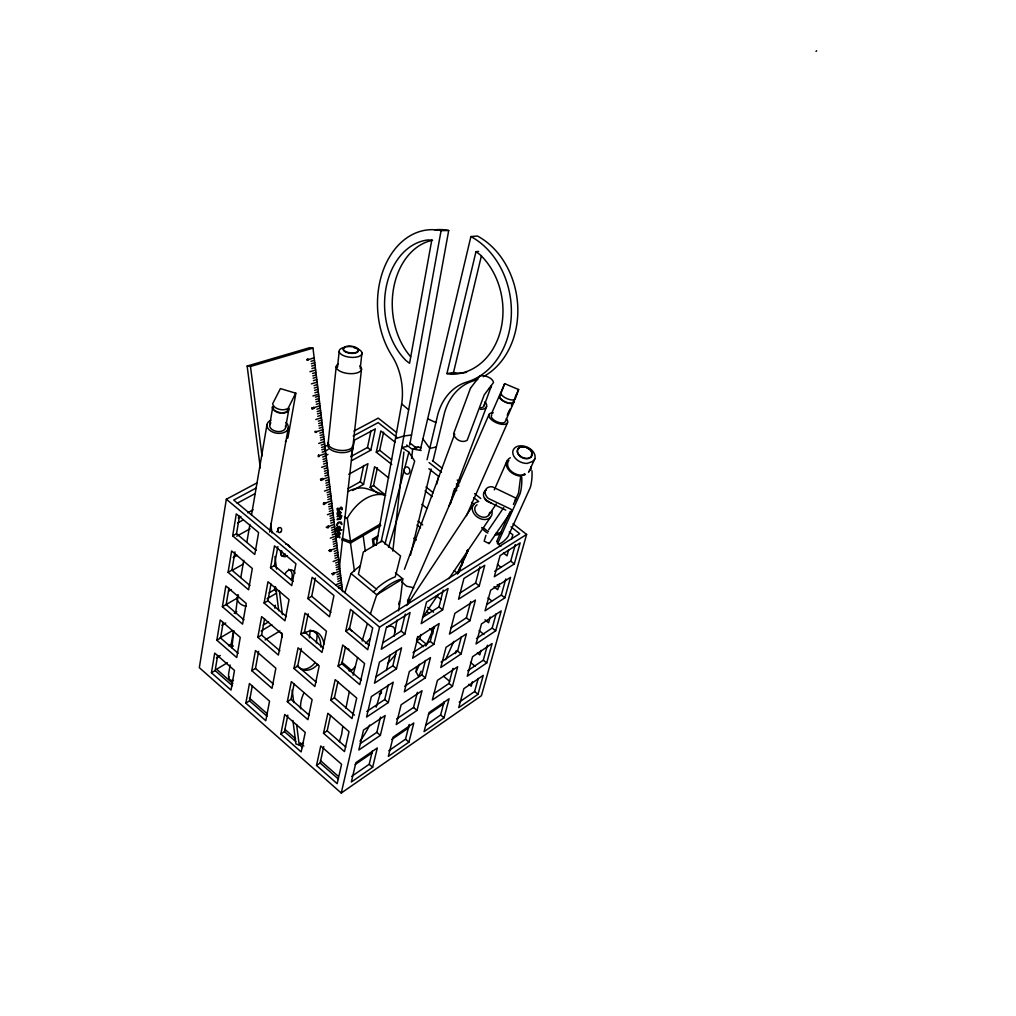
<?xml version="1.0" encoding="UTF-8"?>
<svg xmlns="http://www.w3.org/2000/svg" width="1016" height="1016" viewBox="0 0 1016 1016"><rect width="100%" height="100%" fill="white"/><g stroke="black" fill="none" stroke-linecap="round" stroke-linejoin="round"><path stroke-width="1.5" d="M499.326 397.167A8.28 3.67 23.5 0 0 504.114 401.574L505.587 402.272A8.28 3.67 23.5 0 0 513.423 403.111L514.058 400.901A7.633 3.391 23.5 0 0 513.639 399.847M328.117 443.395L336.207 366.725M337.502 367.259L339.166 351.6M309.385 637.883L310.21 630.06M316.37 642.95L317.386 633.489M233.413 680.555C224.828 681.139 230.226 669.328 230.022 664.934M231.889 647.852L233.756 630.771M235.61 613.689L237.884 594.652M360.236 368.414L361.963 352.806M339.166 569.633L352.768 447.548M361.531 368.948L353.009 445.402A12.497 5.969 5.6 0 1 338.785 450.228A12.497 5.969 5.6 0 1 328.587 441.884M392.836 551.091L403.898 452.006M411.556 458.356L412.737 448.97L418.529 447.23L421.31 447.739M342.646 727.354L341.605 734.606A130.48 38.748 -46.3 0 0 339.408 741.756M256.858 482.956L226.339 499.25L199.326 667.677L341.249 793.039L481.432 695.693L526.606 534.441L512.978 523.748M232.664 535.876L236.296 513.893L258.61 532.549L254.775 554.495L232.664 535.876L236.537 533.743L239.459 516.166M211.442 672.795L214.706 653.097L234.48 670.42L231.038 690.067L211.442 672.795L215.138 670.56L217.678 655.422M216.852 640.207L220.205 619.976L240.259 637.362L236.728 657.555L216.852 640.207L220.586 637.997L223.177 622.452M222.39 606.73L225.844 585.94L246.215 603.402L242.583 624.141L222.39 606.73L226.174 604.545L228.905 588.226M228.092 572.326L231.635 550.964L252.324 568.477L248.59 589.813L228.092 572.326L231.915 570.167L234.975 551.866M240.817 577.494L243.764 560.324M246.964 541.604L249.898 524.447M251.498 515.087L266.979 424.612M228.651 645.744L231.229 644.207L233.553 630.631M269.621 425.31L272.859 406.464M397.053 620.116L394.043 636.232M285.674 427.19L289.027 408.394L286.436 411.823A8.141 5.232 9 0 1 282.727 412.75M269.621 532.092L288.303 427.888M376.199 545.376L401.676 403.962A53.924 38.608 84.3 0 0 391.96 355.816A77.216 56.858 86.2 0 1 383.896 268.491A77.216 56.858 86.2 0 1 441.084 230.632L448.704 230.518L409.702 445.072M441.084 230.632L401.828 447.497L381.114 541.807M245.859 703.135L249.428 683.527L269.545 701.142L265.786 720.725L245.859 703.135L249.53 700.837L252.298 685.762M251.778 670.674L255.448 650.519L275.869 668.223L272.009 688.34L251.778 670.674L255.486 668.401L258.61 651.358M257.848 637.324L261.633 616.598L282.372 634.378L278.397 655.053L257.848 637.324L261.607 635.063L264.592 618.795M264.096 603.034L267.983 581.724L289.052 599.567L284.975 620.827L264.096 603.034L267.894 600.799L270.967 584.073M270.523 567.766L274.523 545.859L295.935 563.753L291.732 585.635L270.523 567.766L274.371 565.569L277.851 546.583M269.164 592.836L274.511 589.712L275.082 586.638M280.911 555.193L281.737 550.799M274.815 608.178L275.374 605.18M483.362 376.682A77.14 62.42 82.1 0 0 517.754 306.68A77.14 62.42 82.1 0 0 477.495 236.042L470.903 236.563L420.205 450.342L412.737 448.97M280.848 733.997L284.747 714.464L305.245 732.422L301.155 751.916L280.848 733.997L284.505 731.634L287.82 715.112M287.325 701.688L291.325 681.609L312.128 699.63L307.924 719.671L287.325 701.688L291.008 699.338L294.107 683.908M293.954 668.465L298.069 647.827L319.189 665.925L314.871 686.524L293.954 668.465L297.675 666.14L301.231 648.449M300.761 634.302L305.003 613.067L326.466 631.241L322.021 652.424L300.761 634.302L304.533 631.99L308.191 613.804M307.899 598.551L312.141 577.304L333.947 595.554L329.501 616.763L307.899 598.551L311.709 596.278L315.366 578.079M351.104 456.857L354.559 440.08L375.336 428.892L370.827 450.151L351.549 460.692M347.993 488.607L360.274 481.749L363.69 465.48M350.952 456.501L367.487 447.497L371.005 430.797M352.654 490.512L363.55 484.391L367.944 463.69L348.742 474.294M391.77 464.464L376.288 452.196L380.835 430.962L395.262 442.303M377.203 493.039L370.18 487.413L374.625 466.725L388.798 478.003M376.288 452.196L379.679 450.329L383.603 432.143M370.18 487.413L373.545 485.521L377.38 467.792M316.509 765.454L320.739 745.998L341.592 764.273L337.16 783.666L316.509 765.454L320.142 763.003L323.736 746.557M323.507 733.273L327.863 713.27L349.034 731.622L344.488 751.573L323.507 733.273L327.177 730.847L330.543 715.467M330.708 700.176L335.178 679.615L356.705 698.055L352.019 718.566L330.708 700.176L334.416 697.776L337.947 681.634M338.112 666.153L342.722 644.995L364.592 663.512L359.766 684.619L338.112 666.153L341.859 663.765L345.491 647.154M345.732 631.139L350.469 609.359L372.707 627.952L367.741 649.681L345.732 631.139L349.517 628.777L353.327 611.378M341.249 793.039L379.565 627.139L526.606 534.441M475.971 251.689L479.768 254.445A67.462 54.483 82.1 0 1 500.85 329.387A67.462 54.483 82.1 0 1 451.155 374.269L446.926 373.609L475.971 251.689L478.6 251.46M427.05 459.74L437.883 414.236A55.842 45.276 77.9 0 1 466.827 382.041A77.483 62.586 82.1 0 0 511.353 314.16A77.483 62.586 82.1 0 0 470.903 236.563M446.926 373.609L453.517 372.491L481.432 255.714M398.678 604.507L399.415 601.421M410.464 555.244L431.076 469.024M432.918 461.327L444.487 412.94A55.588 45.161 77.9 0 1 473.367 380.873A77.14 62.42 82.1 0 0 477.71 379.349M489.064 414.426L407.594 600.951L407.848 603.885M351.65 776.389L369.202 764.273L372.402 750.913M360.401 743.496L376.86 732.346L380.53 717.08M366.84 711.441L384.746 699.516L388.239 684.962M376.047 676.732L392.849 665.772L396.443 650.786M382.816 642.785L401.18 631.063L405.257 614.096M436.791 483.946L438.607 476.39L428.854 468.719M372.643 767.27L377.304 747.979L355.879 762.66L351.345 782.015L372.643 767.27L369.202 764.273M380.365 735.355L385.153 715.531L363.512 730.085L358.851 749.986L380.365 735.355L376.86 732.346M388.303 702.551L393.23 682.168L371.361 696.595L366.573 717.055L388.303 702.551L384.746 699.516M396.456 668.807L401.536 647.84L379.438 662.127L374.498 683.184L396.456 668.807L392.849 665.772M404.851 634.111L410.07 612.534L386.334 627.558L381.267 649.237L404.851 634.111L401.18 631.063M423.558 646.684L416.611 640.918L417.703 636.524M450.647 503.415L453.923 490.195M416.611 640.918L419.837 638.823L420.916 634.441M388.772 750.76L405.511 739.216L409.232 724.459M396.634 718.934L413.537 707.479L417.373 692.328M404.711 686.232L421.78 674.878L425.437 660.413M413.017 652.615L430.263 641.375L434.022 626.504M422.593 617.385L438.975 606.92L443.23 590.106M408.927 742.137L413.804 722.973L393.103 737.159L388.341 756.399L408.927 742.137L405.511 739.216M417.005 710.425L422.021 690.728L401.117 704.799L396.215 724.56L417.005 710.425L413.537 707.479M425.31 677.837L430.466 657.593L409.346 671.525L404.317 691.845L425.31 677.837L421.78 674.878M433.845 644.335L439.141 623.532L417.817 637.311L412.636 658.216L433.845 644.335L430.263 641.375M442.62 609.905L448.069 588.493L426.517 602.12L421.195 623.634L442.62 609.905L438.975 606.92M357.581 657.568L353.809 672.325A728.751 242.811 -55.3 0 0 353.098 675.234M384.924 544.17L404.114 470.522M404.787 467.931L408.889 452.184L401.828 447.497L407.289 446.43M455.435 653.567L456.197 650.646M425.666 725.297L440.626 714.972L444.132 701.777M433.908 693.674L448.996 683.438L452.984 668.388M441.084 662.038L457.581 651.065L461.391 636.702M451.028 627.825L466.395 617.804L470.7 601.574M460.096 592.95L475.615 583.032L479.92 566.814M416.598 667.093L416.128 671.881L418.668 676.656L421.119 671.132M444.017 717.829L449.097 698.779L429.057 712.521L424.078 731.634L444.017 717.829L440.626 714.972M452.438 686.321L457.657 666.75L437.439 680.352L432.333 699.986L452.438 686.321L448.996 683.438M461.074 653.948L466.433 633.857L446.037 647.319L440.779 667.499L461.074 653.948L457.581 651.065M469.951 620.7L475.463 600.05L454.863 613.359L449.466 634.111L469.951 620.7L466.395 617.804M479.235 585.94L484.746 565.302L463.944 578.46L458.546 599.199L479.235 585.94L475.615 583.032M472.389 681.863L471.183 686.232L468.833 684.276M481.025 650.418L479.793 654.901L477.406 652.945M490.195 617.042L488.632 622.745L484.988 619.798M499.313 583.87L497.7 589.725L494.005 586.765M508.673 549.796L507.022 555.815L503.479 553.009M511.569 539.267L512.801 534.759L509.232 531.94M459.194 702.158L474.624 691.515L478.257 678.409M467.728 670.75L483.299 660.184L487.426 645.236M476.479 638.493L492.189 628.04L496.138 613.778M486.804 604.495L501.332 595.02L505.79 578.917M494.716 571.322L510.718 561.111L515.303 544.563M477.99 694.309L483.26 675.373L463.88 688.658L458.711 707.657L477.99 694.309L474.624 691.515M486.702 662.991L492.112 643.56L472.567 656.717L467.258 676.224L486.702 662.991L483.299 660.184M495.656 630.847L501.218 610.908L481.482 623.926L476.034 643.954L495.656 630.847L492.189 628.04M504.85 597.852L510.553 577.355L490.652 590.232L485.051 610.807L504.85 597.852L501.332 595.02M514.299 563.943L520.154 542.887L500.075 555.6L494.309 576.758L514.299 563.943L510.718 561.111M388.544 547.268L414.68 461.137L408.889 452.184M228.676 677.355L228.905 676.592M376.199 707.187L377.025 704.482A1906.93 761.34 -33.2 0 0 381.127 690.27M237.35 597.776L238.481 595.363M518.63 389.547L514.985 399.567A8.28 3.658 23.5 0 1 507.149 398.716A8.28 3.658 23.5 0 1 500.875 393.611L504.673 383.654L518.63 389.547L515.379 396.824M404.444 569.316L454.724 433.997M484.264 405.435L491.426 385.661M449.072 505.816L486.613 406.489M462.839 562.572L461.188 566.153L461.645 565.163M485.927 535.381L484.149 541.109L489.026 543.535M467.004 551.485L467.576 550.177M459.956 569.036L457.606 573.532L460.629 567.563L457.467 573.608M461.988 564.388L462.75 562.47M491.49 413.715L504.673 383.654M463.525 559.968L464.464 557.809M464.795 557.086L465.163 556.222L464.452 557.708M425.844 646.011L433.273 629.069M494.309 489.864L506.895 461.175M458.432 572.63L458.749 571.919M467.195 552.666L462.305 562.127L464.147 558.406M416.128 671.881L419.481 664.261M507.238 415.277L509.118 411.023M508.343 413.144L510.223 408.876M511.48 406.032L516.496 394.653M514.007 401.828L505.32 421.526A7.607 3.442 23.4 0 1 496.189 421.411A7.607 3.442 23.4 0 1 491.858 414.909M466.496 515.658L507.543 422.745M465.163 557.301L465.62 556.184L465.15 556.984M510.184 511.556L496.672 541.553L497.967 542.798A8.217 2.451 -46.3 0 0 501.587 542.785A8.217 2.451 -46.3 0 0 508.051 536.473L530.174 487.794A39.738 25.248 59.4 0 0 531.406 482.422A57.201 36.83 60.2 0 0 531.978 470.764M513.398 504.419L518.541 492.989L520.7 476.161L524.688 473.774M529.539 470.471L534.861 458.673M497.967 542.798L519.963 494.017A39.941 25.222 59.4 0 0 521.17 488.62A57.48 36.792 60.2 0 0 521.729 476.923L520.7 476.161L520.929 477.202M445.567 659.702L453.822 641.413M491.452 386.372L491.02 387.337A7.658 4.051 20.2 0 1 488.785 388.544M460.07 568.909L458.915 571.31M467.792 549.707L466.788 552.056L467.258 551.142M272.11 407.099A8.827 5.664 9 0 0 276.644 412.013L278.219 412.598A8.827 5.664 9 0 0 287.566 411.671L288.722 409.321M459.829 567.982L458.064 571.957L460.68 566.28M295.719 393.141L288.176 408.28A8.839 5.664 9.1 0 1 278.816 409.207A8.839 5.664 9.1 0 1 272.694 403.695L280.391 388.595L295.872 393.23L287.922 437.807A8.979 6.579 24.2 0 1 286.906 438.544M467.449 551.116L465.709 554.977L467.779 551.18M460.121 567.5L462.229 563.372L460.794 566.179M509.473 403.111A7.633 3.391 23.5 0 0 512.483 403.035L514.033 401.434M467.36 551.396L466.166 554.012L467.779 551.091M458.597 571.932L457.645 573.697M528.536 472.351L529.133 471.246M463.931 559.041L462.28 562.673L462.598 562.077M462.89 561.289L462.255 562.445L464.807 557.746M484.327 493.154L485.127 491.769M406.641 605.6L472.808 505.6M488.594 515.379L496.278 503.974M423.278 616.598L438.29 594.398M448.894 578.714L490.423 517.309M488.696 529.692L503.707 507.632M514.668 500.837L515.836 499.161L515.226 497.776L492.392 486.816A8.738 6.579 33.2 0 0 485.457 490.271A8.738 6.579 33.2 0 0 488.175 498.348L511.137 509.346L511.746 510.731L489.293 543.458A9.017 1.156 -64.2 0 1 488.874 542.912M355.206 666.877L351.549 670.408A18.212 10.643 59.4 0 1 348.983 670.865M287.782 410.883L288.29 410.223M407.708 600.697L409.207 599.338M387.502 663.816L395.745 654.355M816 51.435L816.673 50.8M344.869 592.684A724.98 249.961 -55.3 0 1 351.015 573.532L355.6 569.468A44.78 18.771 -49.6 0 1 360.21 565.899M377.114 588.099L377.622 587.654A45.022 18.351 -49.8 0 1 395.275 576.847L400.545 555.955L382.067 540.931L363.284 552.044L358.445 574.294L376.809 589.458M524.307 474.701L525.158 474.485L521.983 475.209A11.608 8.166 23.5 0 1 510.108 470.129A11.608 8.166 23.5 0 1 508.864 460.439M285.344 441.731L286.36 440.995M355.194 764.527L372.199 752.869M391.833 739.394L408.838 727.735M428.473 714.273L444.17 703.491M373.05 591.769L375.552 590.232M227.394 662.724L216.611 669.239L232.855 683.539M265.125 639.915L279.946 630.949M216.433 657.797L220.294 655.485M261.15 630.987L271.742 624.637M529.234 471.043L531.038 469.29A12.903 9.068 23.5 0 0 530.746 466.776M263.246 625.069L268.541 621.906M219.71 638.137L232.664 630.466M377.889 535.915L372.428 539.128L373.304 545.681L374.307 545.097L373.609 539.915L377.139 537.832L377.457 540.271M221.856 625.259L225.755 622.973M267.056 598.729L276.416 593.23M342.036 538.239L350.545 541.414L380.263 524.078M341.782 539.801L350.495 543.052L380.835 525.336M234.201 613.296L236.804 611.772M226.53 604.317L238.316 597.484M228.74 591.096L231.369 589.585M232.207 570.344L242.799 564.35M345.148 347.218L344.018 347.853A7.658 3.365 6.1 0 0 347.37 352.692A7.658 3.365 6.1 0 0 357.619 352.082A7.658 3.365 6.1 0 0 354.241 347.243M233.159 557.517L237.147 555.282M236.715 536.181L250.088 528.79M237.617 522.999L243.014 520.052M238.239 517.919L240.944 516.445M247.688 512.775L253.098 509.829M237.185 503.263L254.851 493.751M325.285 455.841L327.965 454.393M255.943 488.15L233.718 500.062L379.616 621.64L519.684 533.692L510.997 526.86M324.002 451.65L328.181 449.415M353.174 436.016L378.181 422.605L396.799 437.223M324.853 446.634L329.019 444.411M354 431.076L378.231 418.122L396.481 432.435M292.913 720.484L295.948 744.004L299.225 744.982L303.517 742.95M338.468 586.118L341.757 584.771M338.747 588.429L342.036 587.083M337.896 581.444L341.185 580.111M335.991 584.733L341.478 582.511M337.337 576.898L340.627 575.564M337.604 579.12L340.906 577.799M337.058 574.573L340.347 573.253M336.486 569.862L339.776 568.541M334.569 573.151L340.068 570.954M335.928 565.302L339.23 563.994M336.194 567.538L339.496 566.217M333.146 561.518L338.658 559.346M335.636 562.978L338.938 561.67M335.064 558.229L338.366 556.933M334.505 553.656L337.807 552.361M334.772 555.904L338.087 554.596M331.724 549.846L337.249 547.7M334.226 551.332L337.528 550.037M333.642 546.57L336.956 545.274M333.083 541.985L336.398 540.702M333.35 544.22L336.664 542.938M330.302 538.175L335.826 536.054M332.791 539.648L336.118 538.366M332.219 534.899L335.534 533.629M331.66 530.301L334.975 529.044M331.927 532.562L335.255 531.292M328.866 526.428L334.404 524.332M331.368 527.964L334.696 526.707M330.784 523.151L334.112 521.894M330.225 518.541L333.553 517.296M330.505 520.802L333.82 519.544M327.431 514.706L332.981 512.648M329.933 516.192L333.261 514.947M329.07 509.08L332.397 507.848M329.362 511.442L332.689 510.21M328.79 506.819L332.13 505.587M325.984 502.856L331.546 500.812M328.511 504.469L331.838 503.238M327.622 497.23L330.962 496.011M327.914 499.593L331.254 498.373M327.343 494.957L330.695 493.751M324.536 491.046L330.111 489.039M327.063 492.595L330.403 491.388M326.187 485.419L329.527 484.226M326.479 487.794L329.819 486.588M325.907 483.146L329.26 481.952M323.088 479.184L328.676 477.202M325.615 480.784L328.968 479.59M325.031 475.933L328.384 474.751M324.46 471.272L327.812 470.09M324.739 473.558L328.092 472.376M321.64 467.322L327.241 465.353M324.168 468.897L327.533 467.728M323.583 464.071L326.936 462.89M323.012 459.397L326.377 458.229M323.291 461.683L326.657 460.515M320.18 455.409L325.793 453.479M322.72 457.01L326.085 455.854M322.136 452.171L325.501 451.015M321.564 447.485L324.93 446.341M321.843 449.783L325.209 448.627M318.719 443.433L324.345 441.541M321.272 445.097L324.637 443.954M320.675 440.195L324.041 439.064M320.103 435.496L323.469 434.365M320.383 437.807L323.748 436.664M317.259 431.495L322.897 429.616M319.811 433.108L323.177 431.978M319.214 428.257L322.593 427.139M315.824 431.495L315.747 432.384L315.176 432.003A1.499 1.13 -79.6 0 1 315.214 431.33C315.138 434.404 318.224 430.289 316.027 431.66M318.643 423.545L322.021 422.44M318.922 425.856L322.301 424.739M318.351 421.145L321.729 420.04M317.754 416.306L321.145 415.201M315.798 419.532L321.45 417.69M317.183 411.582L320.573 410.489M317.462 413.893L320.853 412.801M316.89 409.181L320.281 408.089M316.293 404.317L319.684 403.238M314.338 407.543L319.989 405.727M316.001 401.904L319.392 400.825M315.43 397.167L318.821 396.1M315.722 399.58L319.113 398.501M314.897 392.773L318.287 391.706M312.928 395.999L318.592 394.208M314.592 390.36L317.995 389.293M314.02 385.61L317.424 384.556M314.312 388.036L317.716 386.969M313.411 380.657L316.814 379.603M311.442 383.87L317.119 382.105M313.119 378.219L316.522 377.177M312.534 373.469L315.951 372.428M312.826 375.895L316.243 374.853M309.956 371.729L315.646 370.002M311.633 366.09L315.049 365.049M311.937 368.516L315.341 367.487M311.048 361.315L314.477 360.286M311.353 363.753L314.769 362.725M308.47 359.562L314.173 357.861M340.195 517.093C342.519 516.344 342.405 515.163 340.246 515.607L336.982 516.572L340.233 516.166L340.17 517.804C335.572 519.125 336.258 521.119 340.157 518.363L340.119 519.43L341.452 517.665L340.195 517.284M260.312 467.982L247.142 366.039L309.651 347.701L312.991 348.12L342.582 591.617M247.142 366.039L250.482 366.497L312.991 348.12M324.409 502.958C326.644 504.635 325.26 501.637 323.52 503.199C322.415 505.358 325.933 504.469 324.409 502.971M436.347 446.976L429.743 448.412L422.923 438.874M395.973 438.544L403.911 435.966L411.531 435.026M379.159 693.941L381.419 693.306L381.381 690.893M413.791 587.731L406.654 586.207L401.637 581.812M521.373 476.199L518.147 475.767A12.903 9.068 23.5 0 1 507.048 467.309A12.903 9.068 23.5 0 1 510.362 457.759M453.517 372.491L457.733 373.139A67.158 54.343 82.1 0 0 466.56 372.313M421.107 450.507L420.243 450.202M348.92 649.288L345.491 647.802M354.114 347.739L355.524 348.069A11.481 5.055 6.1 0 1 359.842 355.994A11.481 5.055 6.1 0 1 342.367 355.067A11.481 5.055 6.1 0 1 344.17 347.472M246.266 606.26C242.113 605.701 237.223 602.856 237.312 598.157M385.293 495.148L368.262 489.179A44.171 29.578 -68.2 0 0 347.535 491.82M486.372 489.953A8.725 6.579 33.1 0 0 484.378 491.642L483.781 492.785A8.725 6.579 33.1 0 0 486.486 500.875L491.401 503.098M344.437 517.157L347.294 518.198A44.475 29.464 -68.3 0 1 385.674 495.3M277.698 411.925L278.524 412.242A8.141 5.232 9 0 0 280.619 412.674M427.685 418.821L435.915 422.542M490.423 502.742L505.778 510.108M486.664 500.393L490.284 502.691M487.655 501.294L488.683 501.929M348.666 628.307L351.904 631.126M410.108 443.116L416.306 447.967M432.422 460.604L442.341 468.376M457.213 480.035L459.689 481.978M474.561 493.636L480.759 498.488M406.73 445.021L411.696 448.92M429.07 462.559L441.49 472.3M456.375 483.997L458.864 485.94M473.761 497.637L478.726 501.536M454.292 488.721L456.768 490.677M471.653 502.387L474.142 504.342M379.679 450.329L391.579 459.753M426.009 486.994L433.248 492.735M497.332 543.446L500.875 546.252M425.069 490.855L432.308 496.608M367.487 447.497L370.827 450.151M421.881 504.355L426.682 508.178M497.459 564.553L500.99 567.36M373.545 485.521L385.229 494.881M417.957 521.094L422.707 524.904M497.269 584.657L499.732 586.626M417.005 524.98L420.573 527.837M360.274 481.749L363.55 484.391M413.893 538.124L416.255 540.029M454.228 570.636L457.835 573.545M487.985 597.852L491.668 600.824M436.372 595.693L441.109 599.554M479.108 630.555L483.921 634.479M395.415 572.834L402.755 578.828A1906.93 761.34 -33.2 0 1 398.577 610.883M427.673 607.365L433.54 612.178M426.771 611.365L429.12 613.283M429.501 628.625L433.007 631.508M470.446 662.394L475.196 666.318M351.015 573.532L376.745 594.817A728.751 242.811 -55.3 0 0 370.408 613.956M419.837 638.823L426.771 644.589M401.676 403.962L408.661 409.778M443.636 676.313L449.682 681.355M226.339 499.25L379.565 627.139M311.709 596.278L330.899 612.419M236.537 533.743L256.299 550.367M274.371 565.569L293.205 581.406M349.517 628.777L369.189 645.338M274.511 589.712L276.669 591.541M341.935 662.229L351.549 670.408M231.915 570.167L249.987 585.559M267.894 600.799L286.436 616.585M304.533 631.99L323.418 648.068M341.859 663.765L361.086 680.148M226.174 604.545L243.967 619.874M261.607 635.063L279.857 650.786M297.675 666.14L316.268 682.142M334.416 697.776L354.52 715.099M231.229 644.207L233.363 646.074M220.586 637.997L238.112 653.263M255.486 668.401L273.329 683.946M291.008 699.338L309.309 715.277M327.177 730.847L345.808 747.065M249.428 698.119L267.183 713.727M284.925 729.348L295.58 738.721M300.317 742.887L303.86 746.011M320.434 760.578L338.176 776.199M215.138 670.56L232.423 685.775M249.53 700.837L267.106 716.318M284.505 731.634L295.77 741.553M299.161 744.538L302.539 747.509M320.142 763.003L338.48 779.158M347.294 518.198L350.545 541.414M350.495 543.052L354.47 571.297M363.169 535.648L365.315 551.282M250.482 366.497L262.014 456.006M270.713 523.545L271.92 532.968M274.955 556.514L276.581 569.087M279.4 591.071L282.435 614.629M292.151 690.004L293.764 702.577M296.596 724.56L299.225 744.982M275.704 587.172L278.74 610.692M281.572 632.65L282.181 637.362M300.596 708.787A22.53 16.154 -71.7 0 1 303.822 693.217M304.114 633.362A20.079 14.63 -72.8 0 1 323.939 644.157M317.741 664.299A20.079 14.63 -72.8 0 1 297.167 665.531M311.214 630.491A20.053 14.63 -72.7 0 1 320.815 647.052M315.239 662.508A20.053 14.63 -72.7 0 1 301.536 669.29M285.064 573.85A7.582 5.664 -74.5 0 1 290.386 569.824A7.582 5.664 -74.5 0 1 295.084 573.265M288.557 569.252A7.582 5.664 -74.4 0 1 291.173 579.945M285.864 544.208A6.337 4.763 -75.2 0 1 289.801 547.141M287.325 555.727A6.337 4.763 -75.2 0 1 282.473 555.968A6.337 4.763 -75.2 0 1 280.492 550.685M285.102 553.974A6.325 4.763 -75.2 0 1 281.534 555.968M278.181 528.066A2.54 1.918 -75.7 0 1 276.695 531.774M491.985 511.188A10.655 8.09 33.1 0 1 484.861 519.544A10.655 8.09 33.1 0 1 472.859 511.556A10.655 8.09 33.1 0 1 477.939 501.84M489.674 512.394A8.001 6.071 33.1 0 1 479.171 515.861A8.001 6.071 33.1 0 1 477.063 504.749M486.118 499.885A8.064 6.071 33.1 0 1 484.95 498.246M484.899 401.828A10.16 5.448 20.2 0 1 480.466 409.359M484.226 404.305A7.62 4.089 20.2 0 1 479.971 407.81M433.286 629.945A11.913 9.144 22.7 0 1 433.895 627.634M500.609 533.768A12.548 9.106 23.3 0 1 495.033 534.975M487.769 533.082A12.548 9.106 23.3 0 1 481.724 527.52M501.32 532.181A12.56 9.106 23.3 0 1 495.745 533.387M488.48 531.495A12.56 9.106 23.3 0 1 484.2 528.307M432.829 633.87A11.913 9.144 22.7 0 1 434.619 627.075M390.055 654.99A1906.93 761.34 -33.2 0 1 386.359 670.471M345.961 708.228A728.751 242.811 -55.3 0 1 349.39 691.388M362.166 641.033A728.751 242.811 -55.3 0 1 367.233 624.053M369.697 725.005A140.259 81.712 -22.1 0 1 359.994 741.21M519.328 447.853A7.785 5.436 23.5 0 0 518.884 455.244A7.785 5.436 23.5 0 0 528.587 458.521L531.254 456.946L531.863 452.755A7.785 5.436 23.5 0 0 531.076 451.244M520.84 447.243A7.785 5.436 23.5 0 1 524.548 447.192M526.479 447.739A7.785 5.436 23.5 0 1 529.857 449.847M506.311 418.63A10.135 4.585 23.4 0 1 503.339 424.421A10.135 4.585 23.4 0 1 490.258 418.541A10.135 4.585 23.4 0 1 493.281 412.775M507.644 402.717A7.633 3.391 23.5 0 1 505.778 402.057L504 401.18A7.633 3.391 23.5 0 1 500.266 397.891L499.923 395.897A7.633 3.391 23.5 0 1 501.472 394.716M386.651 627.113A21.654 8.623 -49.6 0 1 394.805 632.219M365.836 643.42A24.943 9.931 -49.5 0 1 369.837 638.95M352.374 445.973A12.484 5.982 5.6 0 1 340.182 452.565A12.484 5.982 5.6 0 1 328.358 444.03M359.855 365.963A12.713 5.69 6 0 1 356.934 372.948A12.713 5.69 6 0 1 340.627 371.513A12.713 5.69 6 0 1 337.985 364.033M346.659 346.774A7.658 3.365 6.1 0 1 352.374 346.799M285.902 422.529A10.782 6.998 8.9 0 1 284.442 432.321A10.782 6.998 8.9 0 1 269.354 429.997A10.782 6.998 8.9 0 1 270.866 420.218M285.483 425.806A8.09 5.245 8.9 0 1 276.263 431.343A8.09 5.245 8.9 0 1 270.878 422.808M276.606 411.493A8.141 5.232 9 0 1 274.98 410.451M273.774 409.207A8.141 5.232 9 0 1 273.05 407.848M414.591 447.319A13.018 10.973 72.8 0 1 418.529 447.23M434.772 229.87A76.898 56.782 86.3 0 1 448.704 230.518M410.642 356.718A66.942 49.428 86.3 0 1 393.738 287.515A66.942 49.428 86.3 0 1 432.575 240.259M320.789 479.222C321.348 481.749 321.691 478.003 322.72 478.371L322.885 479.73L322.517 478.714L321.564 480.39L320.624 479.908A2.121 1.587 -78.1 0 1 320.561 479.273L320.789 479.222M332.054 573.596L332.918 574.815L334.315 573.38L333.223 572.973L332.867 574.51L332.054 573.596M329.184 550.57C330.886 553.771 332.359 547.116 329.184 550.57M336.321 537.21L338.772 537.096A1.448 1.029 -47.8 0 1 339.319 537.312C340.322 539.775 340.043 532.689 336.321 537.21M336.512 531.368L341.732 529.806L336.512 531.368M313.919 407.962L313.334 408.686L312.229 407.937L312.166 409.194L311.988 407.67L313.474 408.394L313.614 407.187L313.919 407.962M333.146 573.583C333.642 575.78 334.734 571.754 333.146 573.583M324.549 503.682C323.228 505.866 323.659 501.714 324.549 503.682M337.223 508.813L337.464 510.781A1.359 0.978 -48.3 0 0 338.163 511.01L340.995 507.784L341.897 509.816A3.899 2.807 -48.3 0 0 342.202 508.064L341.287 507.149A1.829 1.321 -48.4 0 0 340.525 507.416L338.671 510.299L337.68 509.969L337.96 508.038L337.223 508.813M336.702 524.523L337.299 526.085C338.125 516.572 343.471 529.171 341.427 522.465A2.375 1.702 -48.1 0 0 340.843 521.995L338.176 522.491L336.702 524.523M340.373 512.763C337.452 517.665 336.918 509.841 340.373 512.763M340.843 512.635C341.097 514.845 336.398 516.217 337.083 513.27A1.791 1.295 -48.2 0 1 337.96 512.013L340.106 511.429L340.843 512.635M340.347 527.609C340.601 529.793 335.928 531.19 336.601 528.256A1.791 1.283 -48 0 1 337.477 526.999L339.611 526.402L340.347 527.609M340.157 533.451C340.411 535.623 335.75 537.032 336.41 534.099A1.791 1.27 -47.9 0 1 337.287 532.854L339.42 532.244L340.157 533.451M337.02 528.345C339.369 532.028 340.843 523.837 337.02 528.345M336.829 534.187C339.166 537.87 340.703 529.628 336.829 534.187M308.242 359.524C306.667 361.721 306.934 357.619 308.242 359.524M404.216 469.049L404.127 470.903A3.658 2.845 78.4 0 0 408.013 474.015A3.658 2.845 78.4 0 0 409.423 468.947A3.658 2.845 78.4 0 0 405.041 467.589L404.216 469.049M431.775 240.132L409.575 363.284L406.197 360.744A67.221 49.505 86.2 0 1 385.94 288.481A67.221 49.505 86.2 0 1 427.926 239.941L431.775 240.132M308.115 359.512L307.01 359.753L308.115 359.512M330.238 550.494C329.755 552.907 328.816 549.135 330.238 550.494M330.53 550.202L331.076 550.723L330.53 550.202M470.51 388.125L453.606 433.654A8.636 7.112 37.1 0 0 459.08 440.487A8.636 7.112 37.1 0 0 467.208 440.195L484.302 394.741L493.484 382.587A8.306 4.381 20.3 0 0 488.404 377.152A8.306 4.381 20.3 0 0 479.831 376.047L470.51 388.125M380.136 591.731L376.745 594.817L402.755 578.828L398.958 579.869A45.06 18.275 -49.8 0 0 381.317 590.702L380.136 591.731M533.006 461.302L527.279 463.41A11.671 8.153 23.5 0 1 512.763 452.679A11.671 8.153 23.5 0 1 526.377 446.799A11.671 8.153 23.5 0 1 533.845 460.578L533.006 461.302M345.199 346.774L344.068 347.409A7.658 3.365 6.1 0 0 350.609 352.882A7.658 3.365 6.1 0 0 357.886 348.805A7.658 3.365 6.1 0 0 345.199 346.774M328.27 525.869L328.219 527.495C322.732 525.996 330.492 529.857 328.27 525.869M318.351 456.235C318.44 458.47 320.142 452.882 318.351 456.235M319.227 455.93L318.452 455.219L319.227 455.93M532.308 453.936L532.016 452.412A7.785 5.436 23.5 0 0 519.925 447.281A7.785 5.436 23.5 0 0 521.868 457.137A7.785 5.436 23.5 0 0 532.308 453.936M280.937 531.774A2.54 1.918 -75.8 0 0 280.403 527.621A2.54 1.918 -75.8 0 0 277.762 530.771A2.54 1.918 -75.8 0 0 280.937 531.774"/></g></svg>
